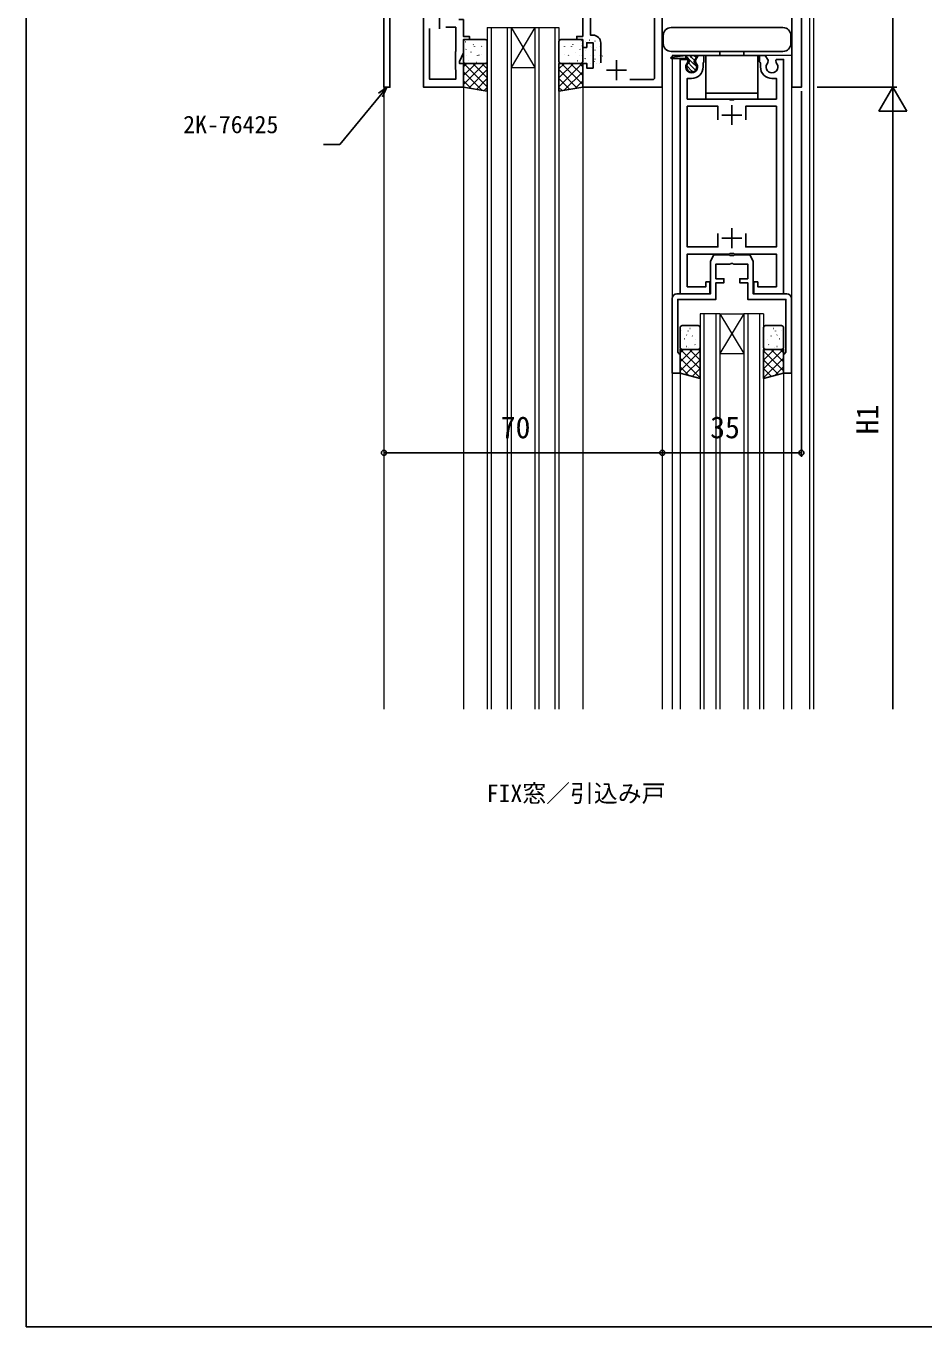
# Model space of a CAD drawing. Units: millimetres, scale not verified. Extents: x -437 to 438, y -681 to 679.
# Drawn here: x -436.7 to -210.9, y -681.3 to -353.9 of the extents above; entities that cross this region are included whole.
import ezdxf
from ezdxf.enums import TextEntityAlignment as Align

# ---------------------------------------------------------------- set-up
doc = ezdxf.new("R2010")
doc.units = ezdxf.units.MM
doc.header["$LTSCALE"] = 4
for name, color, linetype in [('0-1_USER1', 3, 'Continuous'), ('0-2_YKK_11', 7, 'Continuous'), ('0-4_YKK_13', 4, 'Continuous'), ('0-5_YKK_D', 6, 'Continuous'), ('0-6_YKK_ZWAK', 7, 'Continuous')]:
    doc.layers.add(name, color=color, linetype=linetype)
doc.layers.add('0-3_YKK_12', color=2, linetype='Continuous', lineweight=18)
doc.styles.add('ＭＳ ゴシック', font='')
doc.styles.get('ＭＳ ゴシック').set_extended_font_data('MS Gothic')

msp = doc.modelspace()

# ---------------------------------------------------------------- linework, layer by layer
at = {"layer": '0-2_YKK_11'}
for p, q in [((-332.7, -354.599), (-332.7, -349.599)), ((-292.17, -363.199), (-292.17, -358.169)), ((-288.2, -367.499), (-288.2, -362.499)), ((-285.7, -364.999), (-290.7, -364.999)), ((-256.7, -376.3), (-261.7, -376.3)), ((-259.2, -378.8), (-259.2, -373.8)), ((-259.2, -404.8), (-259.2, -409.8)), ((-256.7, -407.3), (-261.7, -407.3))]:
    msp.add_line(p, q, dxfattribs=at)
for points in [[(-276.7, -369.299), (-276.7, -309.299)], [(-286.077, -332.475), (-278.908, -329.132), (-278.63, -329.309), (-278.63, -367.069), (-278.93, -367.369), (-284.837, -367.369)], [(-294.17, -356.169), (-294.77, -356.169), (-294.77, -336.529), (-292.111, -335.289)], [(-243.5, -346.297), (-243.5, -349.997), (-243.8, -350.297), (-244.1, -350.597), (-244.1, -369.297), (-241.7, -369.297), (-241.7, -342.497), (-251.5, -342.497)], [(-346.7, -345.299), (-346.7, -369.299), (-345.2, -369.299), (-345.2, -349.729), (-336.7, -349.729), (-336.7, -369.299), (-326.7, -369.299), (-326.7, -363.299), (-327.7, -363.299), (-327.7, -362.799), (-326.7, -360.655), (-326.7, -357.299), (-325.2, -357.299), (-325.2, -356.499), (-326.7, -356.499), (-326.7, -352.269), (-327.889, -352.269)], [(-296.7, -347.299), (-296.7, -356.499), (-298.2, -356.499), (-298.2, -357.299), (-296.7, -357.299), (-296.7, -359.299), (-295.7, -359.299), (-295.7, -358.099), (-294.1, -358.099), (-294.1, -364.499), (-295.7, -364.499), (-295.7, -363.299), (-296.7, -363.299), (-296.7, -369.299), (-276.7, -369.299)], [(-331.15, -354.199), (-328.63, -354.199), (-328.63, -360.227), (-328.7, -360.377), (-328.7, -364.799), (-328.63, -364.949), (-328.63, -367.299), (-335.2, -367.299), (-335.2, -354.499)], [(-272.2, -362.3), (-272.2, -421.3), (-264.7, -421.3), (-264.7, -418.3), (-265.7, -418.3), (-265.7, -419.5), (-270.4, -419.5), (-270.4, -411.3), (-259.871, -411.3)], [(-270.351, -363.13), (-270.269, -362.523), (-270.397, -362.3), (-272.2, -362.3)], [(-266.3, -363.073), (-266.2, -362.9), (-266.2, -361.3), (-267.626, -361.3), (-268.332, -362.523), (-268.249, -363.13)], [(-266.4, -364.2), (-266.4, -363.246), (-266.3, -363.073)], [(-258.53, -411.3), (-248, -411.3), (-248, -419.5), (-252.7, -419.5), (-252.7, -418.3), (-253.7, -418.3), (-253.7, -421.3), (-246.2, -421.3), (-246.2, -362.3), (-248.003, -362.3), (-248.132, -362.523), (-248.049, -363.13)], [(-250.151, -363.13), (-250.069, -362.523), (-250.775, -361.3), (-252.2, -361.3), (-252.2, -362.9), (-252.1, -363.073)], [(-252.1, -363.073), (-252, -363.247), (-252, -364.2)], [(-259.871, -372.3), (-270.4, -372.3), (-270.4, -367.1), (-269.3, -367.1)], [(-249.1, -367.1), (-248, -367.1), (-248, -372.3), (-258.529, -372.3)], [(-258.529, -372.3), (-258.721, -372.443), (-259.679, -372.443), (-259.871, -372.3)], [(-262.7, -377.5), (-262.7, -374.1), (-270.4, -374.1), (-270.4, -409.5), (-262.7, -409.5), (-262.7, -406.1)], [(-255.7, -406.1), (-255.7, -409.5), (-248, -409.5), (-248, -374.1), (-255.7, -374.1), (-255.7, -377.5)], [(-273, -421.3), (-264.6, -421.3), (-264.6, -413.059), (-263.7, -411.5), (-259.871, -411.5), (-259.679, -411.643), (-258.721, -411.643), (-258.529, -411.5), (-254.7, -411.5), (-253.8, -413.059), (-253.8, -421.3), (-245.4, -421.3)], [(-259.871, -411.3), (-259.68, -411.157), (-258.721, -411.157), (-258.53, -411.3)], [(-244.2, -422.5), (-244.2, -441.3), (-246.2, -441.3), (-246.2, -436.6), (-245.9, -436.3), (-245.6, -436), (-245.6, -422.7), (-255.2, -422.7), (-255.2, -418.5), (-257.2, -418.5), (-257.2, -417.5), (-255.2, -417.5), (-255.2, -413.8), (-258.742, -413.8), (-258.925, -413.68), (-259.475, -413.68), (-259.658, -413.8), (-263.2, -413.8), (-263.2, -417.5), (-261.2, -417.5), (-261.2, -418.5), (-263.2, -418.5), (-263.2, -422.7), (-272.8, -422.7), (-272.8, -436), (-272.5, -436.3), (-272.2, -436.6), (-272.2, -441.3), (-274.2, -441.3), (-274.2, -422.5)]]:
    msp.add_lwpolyline(points, dxfattribs=at)
for centre, radius, start, end in [((-294.17, -358.169), 2, 0.00001, 89.99999), ((-269.3, -364.2), 1.5, 134.47755, 45.52247), ((-249.1, -364.2), 1.5, 134.47778, 45.52224), ((-269.3, -364.2), 2.9, 270, 0), ((-249.1, -364.2), 2.9, 179.99968, 270), ((-273, -422.5), 1.2, 90.00001, 179.99999), ((-245.4, -422.5), 1.2, 0.00001, 89.99999)]:
    msp.add_arc(centre, radius, start, end, dxfattribs=at)
at = {"layer": '0-3_YKK_12'}
for p, q in [((-346.7, -215.14), (-346.7, -525.849)), ((-276.7, -215.14), (-276.7, -525.849)), ((-239.7, -215.14), (-239.7, -525.849)), ((-238.7, -215.14), (-238.7, -525.849)), ((-320.7, -354.299), (-302.7, -354.299)), ((-320.7, -354.299), (-320.7, -525.849)), ((-319.7, -354.299), (-319.7, -525.849)), ((-315.7, -354.299), (-315.7, -525.849)), ((-314.7, -354.299), (-308.7, -364.299)), ((-308.7, -354.299), (-314.7, -364.299)), ((-314.7, -354.299), (-314.7, -525.849)), ((-308.7, -354.299), (-308.7, -525.849)), ((-307.7, -354.299), (-307.7, -525.849)), ((-303.7, -354.299), (-303.7, -525.849)), ((-302.7, -354.299), (-302.7, -525.849)), ((-274.2, -361.3), (-274.2, -361.687)), ((-244.2, -361.3), (-274.2, -361.3)), ((-244.2, -361.3), (-274.2, -361.3)), ((-274.2, -362.1), (-274.2, -525.849)), ((-272.301, -361.3), (-272.301, -361.471)), ((-244.2, -361.3), (-244.2, -525.849)), ((-314.7, -364.299), (-308.7, -364.299)), ((-326.7, -369.299), (-326.7, -525.849)), ((-296.7, -369.299), (-296.7, -525.849)), ((-262.2, -426.3), (-267.2, -426.3)), ((-267.2, -426.3), (-267.2, -525.849)), ((-266.2, -426.3), (-266.2, -525.849)), ((-263.2, -426.3), (-263.2, -525.849)), ((-262.2, -426.3), (-256.2, -426.3)), ((-262.2, -426.3), (-256.2, -436.3)), ((-256.2, -426.3), (-262.2, -436.3)), ((-262.2, -426.3), (-262.2, -525.849)), ((-251.2, -426.3), (-256.2, -426.3)), ((-256.2, -426.3), (-256.2, -525.849)), ((-255.2, -426.3), (-255.2, -525.849)), ((-252.2, -426.3), (-252.2, -525.849)), ((-251.2, -426.3), (-251.2, -525.849)), ((-262.2, -436.3), (-256.2, -436.3)), ((-272.201, -441.3), (-272.201, -525.849)), ((-246.201, -441.3), (-246.201, -525.849))]:
    msp.add_line(p, q, dxfattribs=at)
at = {"layer": '0-4_YKK_13'}
for p, q in [((-276.45, -356.3), (-276.45, -358.3)), ((-246.35, -354.3), (-274.45, -354.3)), ((-244.35, -358.3), (-244.35, -356.3)), ((-326.7, -357.799), (-326.7, -362.799)), ((-326.256, -357.863), (-326.212, -357.839)), ((-321.2, -357.299), (-326.2, -357.299)), ((-326.064, -359.808), (-326.017, -359.719)), ((-324.231, -358.597), (-324.187, -358.573)), ((-323.917, -359.017), (-323.911, -359.009)), ((-322.154, -359.029), (-322.111, -359.005)), ((-320.7, -362.799), (-320.7, -357.799)), ((-302.7, -362.799), (-302.7, -357.799)), ((-302.2, -357.299), (-297.2, -357.299)), ((-301.245, -359.029), (-301.289, -359.005)), ((-299.483, -359.017), (-299.489, -359.009)), ((-299.169, -358.597), (-299.213, -358.573)), ((-297.336, -359.808), (-297.383, -359.719)), ((-297.144, -357.863), (-297.188, -357.839)), ((-297.088, -358.96), (-297.125, -358.96)), ((-297.004, -358.182), (-297.011, -358.184)), ((-296.72, -358.818), (-296.782, -358.859)), ((-296.7, -357.799), (-296.7, -362.799)), ((-295.877, -357.749), (-295.914, -357.749)), ((-295.877, -359.992), (-295.914, -359.992)), ((-294.946, -357.453), (-294.953, -357.456)), ((-294.808, -358.96), (-294.845, -358.96)), ((-294.462, -359.413), (-294.469, -359.415)), ((-293.597, -357.749), (-293.634, -357.749)), ((-293.597, -359.992), (-293.634, -359.992)), ((-293.118, -359.372), (-293.18, -359.413)), ((-292.528, -358.96), (-292.565, -358.96)), ((-292.122, -358.584), (-292.129, -358.586)), ((-326.7, -364.143), (-325.856, -363.299)), ((-326.7, -366.388), (-323.611, -363.299)), ((-326.7, -368.633), (-321.366, -363.299)), ((-320.7, -369.201), (-326.602, -363.299)), ((-326.2, -363.299), (-321.2, -363.299)), ((-325.892, -361.222), (-325.885, -361.214)), ((-325.465, -362.678), (-325.421, -362.654)), ((-324.822, -360.487), (-324.778, -360.463)), ((-320.7, -366.956), (-324.357, -363.299)), ((-324.073, -363.204), (-324.066, -363.197)), ((-323.389, -363.111), (-323.345, -363.087)), ((-323.174, -361.332), (-323.128, -361.244)), ((-322.798, -361.221), (-322.754, -361.197)), ((-322.131, -361.037), (-322.125, -361.029)), ((-320.7, -364.711), (-322.112, -363.299)), ((-320.721, -361.653), (-320.7, -361.642)), ((-302.679, -361.653), (-302.7, -361.642)), ((-302.7, -364.711), (-301.288, -363.299)), ((-302.7, -366.956), (-299.043, -363.299)), ((-302.7, -369.201), (-296.798, -363.299)), ((-297.2, -363.299), (-302.2, -363.299)), ((-296.7, -368.633), (-302.034, -363.299)), ((-301.269, -361.037), (-301.275, -361.029)), ((-300.602, -361.221), (-300.646, -361.197)), ((-300.226, -361.332), (-300.272, -361.244)), ((-300.011, -363.111), (-300.055, -363.087)), ((-296.7, -366.388), (-299.789, -363.299)), ((-299.327, -363.204), (-299.334, -363.197)), ((-298.578, -360.487), (-298.621, -360.463)), ((-297.935, -362.678), (-297.978, -362.654)), ((-296.7, -364.143), (-297.544, -363.299)), ((-297.508, -361.222), (-297.514, -361.214)), ((-297.088, -361.203), (-297.125, -361.203)), ((-296.554, -360.154), (-296.561, -360.156)), ((-296.07, -362.113), (-296.077, -362.115)), ((-295.877, -362.234), (-295.914, -362.234)), ((-294.808, -361.203), (-294.845, -361.203)), ((-293.781, -362.749), (-293.843, -362.791)), ((-293.73, -361.284), (-293.737, -361.287)), ((-293.597, -362.234), (-293.634, -362.234)), ((-293.281, -363.256), (-293.288, -363.258)), ((-292.528, -361.203), (-292.565, -361.203)), ((-291.764, -361.414), (-291.826, -361.456)), ((-274.45, -360.3), (-246.35, -360.3)), ((-270.8, -361.3), (-274.323, -361.701)), ((-270.338, -362.1), (-274.3, -362.1)), ((-267.8, -361.3), (-270.8, -361.3)), ((-270.8, -362.1), (-270.8, -361.3)), ((-269.3, -362.91), (-270.8, -361.41)), ((-269.95, -362.772), (-270.338, -362.1)), ((-269.3, -364.032), (-270.132, -363.201)), ((-269.95, -363.074), (-269.95, -362.772)), ((-268.01, -364.2), (-269.3, -362.91)), ((-268.117, -361.848), (-268.665, -361.3)), ((-268.65, -362.772), (-267.8, -361.3)), ((-268.65, -363.074), (-268.65, -362.772)), ((-262.2, -361.3), (-262.2, -360.3)), ((-256.2, -361.3), (-256.2, -360.3)), ((-322.076, -370.07), (-326.7, -365.446)), ((-325.346, -369.525), (-320.7, -364.879)), ((-298.054, -369.525), (-302.7, -364.879)), ((-301.324, -370.07), (-296.7, -365.446)), ((-294.808, -363.445), (-294.845, -363.445)), ((-292.528, -363.445), (-292.565, -363.445)), ((-270.255, -364.2), (-270.563, -363.892)), ((-269.3, -365.155), (-270.255, -364.2)), ((-269.133, -364.2), (-269.3, -364.032)), ((-268.992, -365.463), (-269.3, -365.155)), ((-268.301, -365.032), (-269.133, -364.2)), ((-268, -364.21), (-268.01, -364.2)), ((-324.77, -369.621), (-326.7, -367.691)), ((-323.422, -369.845), (-320.7, -367.124)), ((-321.498, -370.166), (-320.7, -369.369)), ((-299.978, -369.845), (-302.7, -367.124)), ((-301.902, -370.166), (-302.7, -369.369)), ((-298.63, -369.621), (-296.7, -367.691)), ((-265.7, -370.8), (-252.7, -370.8)), ((-265.7, -372.3), (-252.7, -372.3)), ((-272.2, -429.8), (-272.2, -434.8)), ((-271.801, -430.428), (-271.757, -430.452)), ((-267.7, -429.3), (-271.7, -429.3)), ((-270.601, -431.634), (-270.555, -431.722)), ((-270.195, -430.645), (-270.188, -430.652)), ((-269.725, -429.996), (-269.681, -430.02)), ((-269.133, -431.886), (-269.089, -431.91)), ((-267.2, -434.8), (-267.2, -429.8)), ((-251.2, -434.8), (-251.2, -429.8)), ((-250.7, -429.3), (-246.7, -429.3)), ((-249.266, -431.886), (-249.31, -431.91)), ((-248.675, -429.996), (-248.719, -430.02)), ((-248.204, -430.645), (-248.211, -430.652)), ((-247.798, -431.634), (-247.845, -431.722)), ((-246.598, -430.428), (-246.642, -430.452)), ((-246.2, -429.8), (-246.2, -434.8)), ((-272.2, -436.144), (-271.355, -435.3)), ((-272.2, -438.389), (-269.11, -435.3)), ((-267.2, -440.202), (-272.101, -435.3)), ((-272.014, -432.627), (-272.008, -432.635)), ((-271.7, -435.3), (-267.7, -435.3)), ((-271.158, -432.62), (-271.114, -432.644)), ((-270.567, -434.51), (-270.523, -434.534)), ((-270.04, -434.832), (-270.033, -434.84)), ((-267.2, -437.957), (-269.856, -435.3)), ((-268.49, -434.077), (-268.446, -434.101)), ((-268.254, -432.812), (-268.247, -432.82)), ((-267.2, -435.712), (-267.611, -435.3)), ((-251.2, -435.712), (-250.788, -435.3)), ((-251.2, -437.957), (-248.543, -435.3)), ((-251.2, -440.202), (-246.298, -435.3)), ((-246.7, -435.3), (-250.7, -435.3)), ((-250.146, -432.812), (-250.152, -432.82)), ((-249.909, -434.077), (-249.953, -434.101)), ((-246.2, -438.389), (-249.289, -435.3)), ((-248.36, -434.832), (-248.366, -434.84)), ((-247.832, -434.51), (-247.876, -434.534)), ((-247.241, -432.62), (-247.285, -432.644)), ((-246.2, -436.144), (-247.044, -435.3)), ((-246.385, -432.627), (-246.392, -432.635)), ((-272.2, -440.634), (-267.2, -435.634)), ((-267.2, -442.447), (-272.2, -437.447)), ((-270.954, -441.634), (-267.2, -437.879)), ((-246.2, -440.634), (-251.2, -435.634)), ((-251.2, -442.447), (-246.2, -437.447)), ((-247.445, -441.634), (-251.2, -437.879)), ((-270.003, -441.888), (-272.2, -439.692)), ((-269.183, -442.108), (-267.2, -440.124)), ((-249.216, -442.108), (-251.2, -440.124)), ((-248.396, -441.888), (-246.2, -439.692)), ((-267.412, -442.582), (-267.2, -442.37)), ((-250.987, -442.582), (-251.2, -442.37))]:
    msp.add_line(p, q, dxfattribs=at)
for points in [[(-320.7, -370.299), (-326.7, -369.299), (-326.7, -363.299), (-320.7, -363.299)], [(-302.7, -370.299), (-296.7, -369.299), (-296.7, -363.299), (-302.7, -363.299)], [(-267.2, -442.639), (-272.2, -441.3), (-272.2, -435.3), (-267.2, -435.3)], [(-251.2, -442.639), (-246.2, -441.3), (-246.2, -435.3), (-251.2, -435.3)]]:
    msp.add_lwpolyline(points, close=True, dxfattribs=at)
for points in [[(-268.528, -362.56), (-269.3, -361.787), (-269.788, -361.3)], [(-252.7, -372.3), (-252.7, -361.3), (-265.7, -361.3), (-265.7, -372.3)]]:
    msp.add_lwpolyline(points, dxfattribs=at)
for centre, radius, start, end in [((-274.45, -356.3), 2, 90, 180), ((-246.35, -356.3), 2, 0, 90), ((-326.2, -357.799), 0.5, 90, 180), ((-321.2, -357.799), 0.5, 0, 90), ((-302.2, -357.799), 0.5, 90, 180), ((-297.2, -357.799), 0.5, 0, 90), ((-274.45, -358.3), 2, 180, 270), ((-246.35, -358.3), 2, 270, 0), ((-326.2, -362.799), 0.5, 180, 270), ((-321.2, -362.799), 0.5, 270, 0), ((-302.2, -362.799), 0.5, 180, 270), ((-297.2, -362.799), 0.5, 270, 0), ((-274.3, -361.9), 0.2, 96.4989, 270), ((-269.3, -364.2), 1.3, 120, 60), ((-271.7, -429.8), 0.5, 89.99998, 179.99998), ((-267.7, -429.8), 0.5, 359.99998, 89.99998), ((-250.7, -429.8), 0.5, 89.99998, 179.99998), ((-246.7, -429.8), 0.5, 359.99998, 89.99998), ((-271.7, -434.8), 0.5, 179.99998, 269.99998), ((-267.7, -434.8), 0.5, 269.99998, 359.99998), ((-250.7, -434.8), 0.5, 179.99998, 269.99998), ((-246.7, -434.8), 0.5, 269.99998, 359.99998)]:
    msp.add_arc(centre, radius, start, end, dxfattribs=at)
at = {"layer": '0-5_YKK_D'}
for p, q in [((-218.7, -309.297), (-218.7, -369.297)), ((-237.7, -369.297), (-217.7, -369.297)), ((-237.7, -369.297), (-217.7, -369.297)), ((-218.7, -369.297), (-222.2, -375.359)), ((-218.7, -369.297), (-215.2, -375.359)), ((-218.7, -369.297), (-218.7, -381.421)), ((-241.7, -370.297), (-241.7, -462.3)), ((-222.2, -375.359), (-215.2, -375.359)), ((-218.7, -376.297), (-218.7, -525.849)), ((-346.7, -461.3), (-276.7, -461.3)), ((-276.7, -461.3), (-241.7, -461.3))]:
    msp.add_line(p, q, dxfattribs=at)
for points in [[(-345.95, -369.299), (-347.572, -371.267), (-357.817, -383.691), (-361.867, -383.691)], [(-348.099, -370.832), (-345.95, -369.299), (-347.045, -371.701)]]:
    msp.add_lwpolyline(points, dxfattribs=at)
for centre in [(-346.7, -461.3), (-276.7, -461.3), (-276.7, -461.3), (-241.7, -461.3)]:
    msp.add_circle(centre, 0.637, dxfattribs=at)
at = {"layer": '0-6_YKK_ZWAK'}
msp.add_line((-436.7, 643.7), (-436.7, -681.3), dxfattribs=at)
msp.add_lwpolyline([(-436.7, -681.3), (438.3, -681.3), (438.3, 643.7)], dxfattribs=at)

# ---------------------------------------------------------------- texts
at = {"layer": '0-1_USER1', "style": 'ＭＳ ゴシック'}
msp.add_text('FIX窓／引込み戸', height=4.399, dxfattribs=at).set_placement((-320.865, -550.516), align=Align.BOTTOM_LEFT)
at = {"layer": '0-5_YKK_D', "style": 'ＭＳ ゴシック'}
for s, height, p in [('2K-76425', 4.399, (-397.185, -382.191)), ('70', 5.499, (-317.325, -459.3)), ('35', 5.499, (-264.654, -459.3))]:
    msp.add_text(s, height=height, dxfattribs=at).set_placement(p, align=Align.BOTTOM_LEFT)
msp.add_text('H1', height=5.499, rotation=90, dxfattribs=at).set_placement((-220.7, -456.655), align=Align.BOTTOM_LEFT)

doc.saveas('drawing.dxf')
